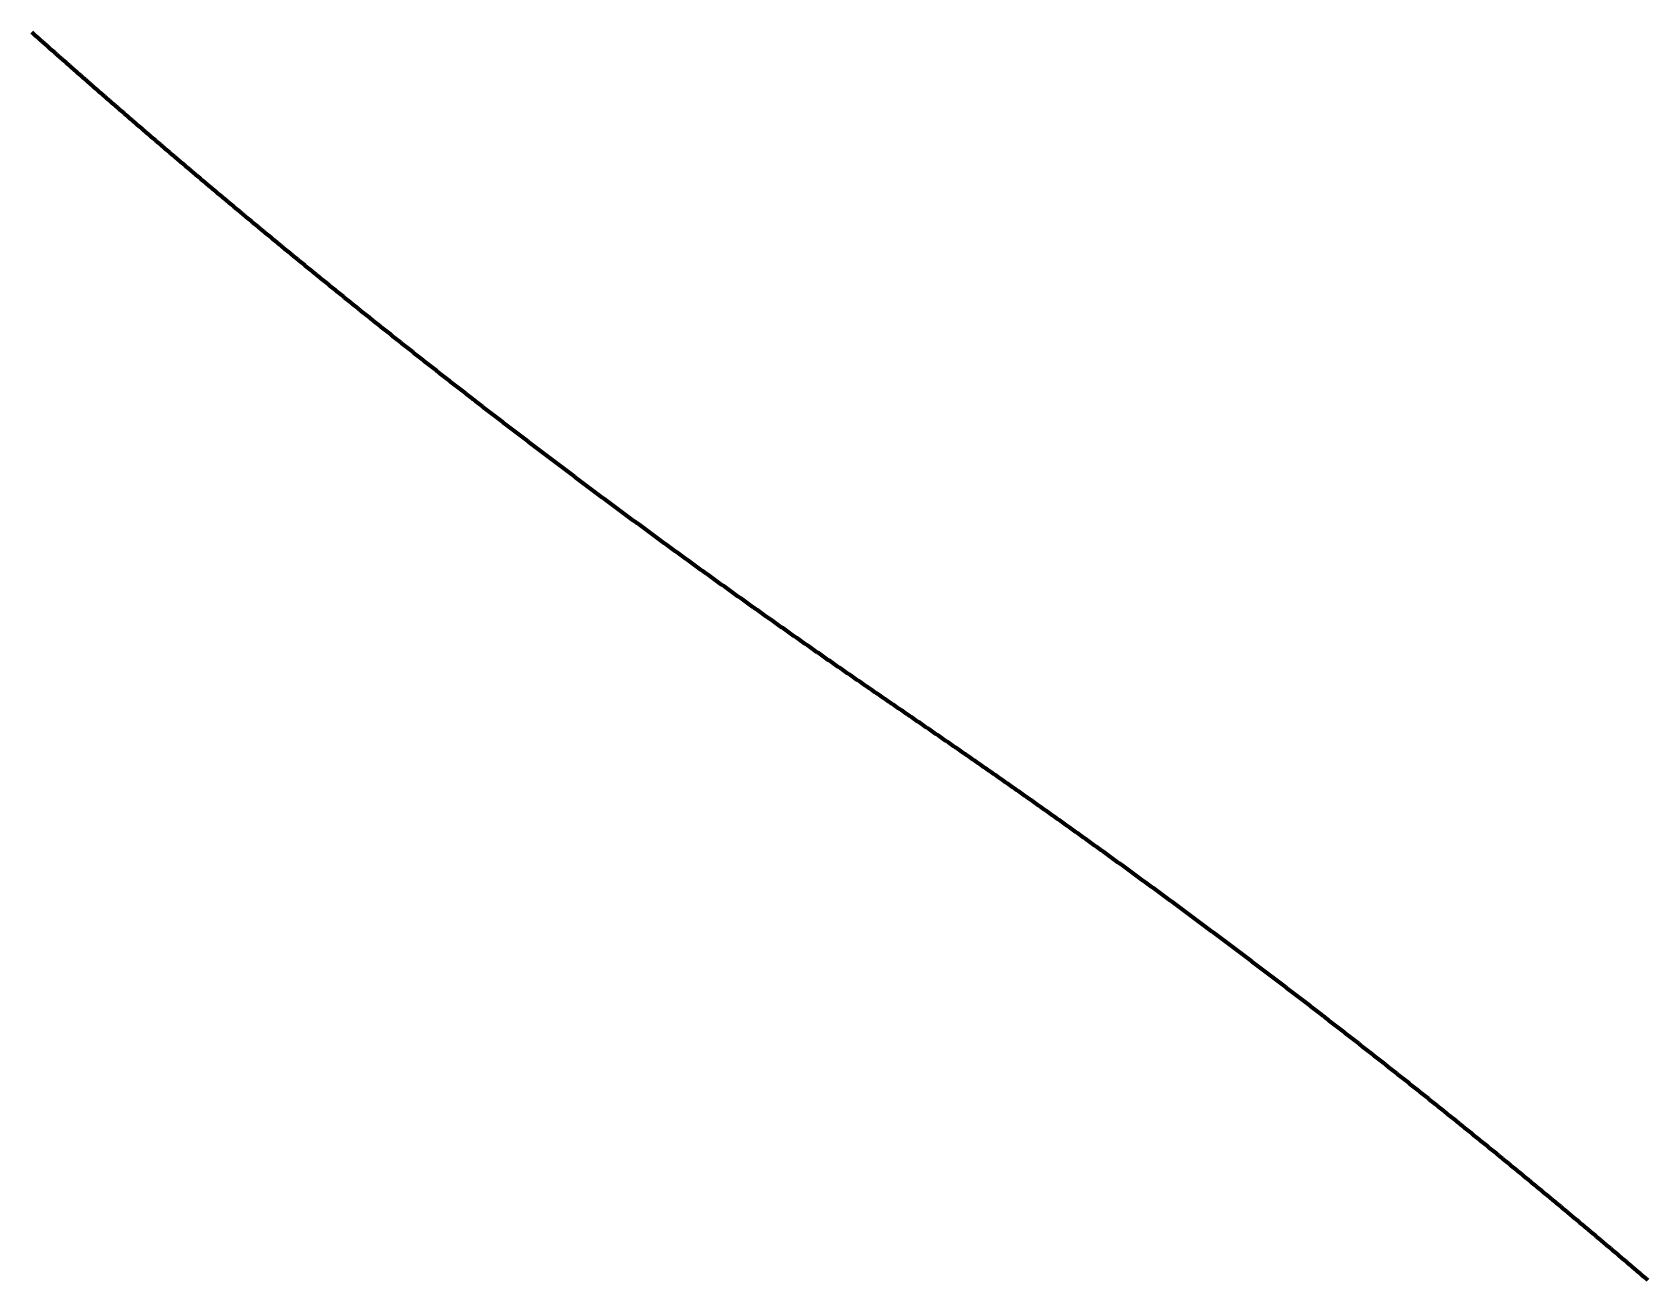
# Model space of a CAD drawing. Header units: metres. Extents: x 84843 to 90196, y 2281619 to 2289011.
# Drawn here: x 87980.2 to 88462.7, y 2285314.7 to 2285687.2 of the extents above; entities that cross this region are included whole.
import ezdxf

# ---------------------------------------------------------------- set-up
doc = ezdxf.new("R2010")
doc.units = ezdxf.units.M
doc.layers.add('Linje - 1', color=5, linetype='Continuous', lineweight=200)

msp = doc.modelspace()

# ---------------------------------------------------------------- linework, layer by layer
at = {"layer": 'Linje - 1'}
msp.add_polyline3d([(88462.65, 2285314.64, 36.75), (88462.28, 2285314.96, 36.77), (88461.9, 2285315.29, 36.78), (88461.52, 2285315.61, 36.8), (88461.13, 2285315.94, 36.81), (88460.75, 2285316.26, 36.83), (88460.37, 2285316.59, 36.84), (88459.99, 2285316.91, 36.86), (88459.61, 2285317.23, 36.87), (88459.23, 2285317.56, 36.89), (88458.85, 2285317.88, 36.91), (88458.47, 2285318.21, 36.92), (88458.09, 2285318.53, 36.94), (88457.71, 2285318.86, 36.95), (88457.33, 2285319.18, 36.97), (88456.95, 2285319.5, 36.98), (88456.57, 2285319.83, 37), (88456.19, 2285320.15, 37.01), (88455.81, 2285320.48, 37.03), (88455.43, 2285320.8, 37.04), (88455.04, 2285321.12, 37.06), (88454.66, 2285321.45, 37.07), (88454.28, 2285321.77, 37.09), (88453.9, 2285322.09, 37.1), (88453.52, 2285322.42, 37.12), (88453.14, 2285322.74, 37.13), (88452.76, 2285323.06, 37.15), (88452.37, 2285323.39, 37.17), (88451.99, 2285323.71, 37.18), (88451.61, 2285324.03, 37.2), (88451.23, 2285324.35, 37.21), (88450.85, 2285324.68, 37.23), (88450.47, 2285325, 37.24), (88450.08, 2285325.32, 37.26), (88449.7, 2285325.65, 37.27), (88449.32, 2285325.97, 37.29), (88448.94, 2285326.29, 37.3), (88448.56, 2285326.61, 37.32), (88448.17, 2285326.93, 37.33), (88447.79, 2285327.26, 37.35), (88447.41, 2285327.58, 37.36), (88447.03, 2285327.9, 37.38), (88446.64, 2285328.22, 37.39), (88446.26, 2285328.54, 37.41), (88445.88, 2285328.87, 37.42), (88445.49, 2285329.19, 37.43), (88445.11, 2285329.51, 37.45), (88444.73, 2285329.83, 37.46), (88444.35, 2285330.15, 37.48), (88443.96, 2285330.47, 37.49), (88443.58, 2285330.8, 37.51), (88443.2, 2285331.12, 37.52), (88442.81, 2285331.44, 37.54), (88442.43, 2285331.76, 37.55), (88442.05, 2285332.08, 37.57), (88441.66, 2285332.4, 37.58), (88441.28, 2285332.72, 37.6), (88440.9, 2285333.04, 37.61), (88440.51, 2285333.36, 37.63), (88440.13, 2285333.68, 37.64), (88439.75, 2285334, 37.66), (88439.36, 2285334.33, 37.67), (88438.98, 2285334.65, 37.68), (88438.59, 2285334.97, 37.7), (88438.21, 2285335.29, 37.71), (88437.83, 2285335.61, 37.73), (88437.44, 2285335.93, 37.74), (88437.06, 2285336.25, 37.76), (88436.67, 2285336.57, 37.77), (88436.29, 2285336.89, 37.79), (88435.9, 2285337.21, 37.8), (88435.52, 2285337.53, 37.82), (88435.14, 2285337.85, 37.83), (88434.75, 2285338.16, 37.84), (88434.37, 2285338.48, 37.86), (88433.98, 2285338.8, 37.87), (88433.6, 2285339.12, 37.89), (88433.21, 2285339.44, 37.9), (88432.83, 2285339.76, 37.92), (88432.44, 2285340.08, 37.93), (88432.06, 2285340.4, 37.94), (88431.67, 2285340.72, 37.96), (88431.29, 2285341.04, 37.97), (88430.9, 2285341.36, 37.99), (88430.52, 2285341.67, 38), (88430.13, 2285341.99, 38.02), (88429.75, 2285342.31, 38.03), (88429.36, 2285342.63, 38.04), (88428.98, 2285342.95, 38.06), (88428.59, 2285343.27, 38.07), (88428.2, 2285343.59, 38.09), (88427.82, 2285343.9, 38.1), (88427.43, 2285344.22, 38.12), (88427.05, 2285344.54, 38.13), (88426.66, 2285344.86, 38.14), (88426.28, 2285345.18, 38.16), (88425.89, 2285345.49, 38.17), (88425.5, 2285345.81, 38.19), (88425.12, 2285346.13, 38.2), (88424.73, 2285346.45, 38.21), (88424.34, 2285346.76, 38.23), (88423.96, 2285347.08, 38.24), (88423.57, 2285347.4, 38.26), (88423.19, 2285347.72, 38.27), (88422.8, 2285348.03, 38.28), (88422.41, 2285348.35, 38.3), (88422.03, 2285348.67, 38.31), (88421.64, 2285348.98, 38.33), (88421.25, 2285349.3, 38.34), (88420.87, 2285349.62, 38.35), (88420.48, 2285349.93, 38.37), (88420.09, 2285350.25, 38.38), (88419.7, 2285350.57, 38.39), (88419.32, 2285350.88, 38.41), (88418.93, 2285351.2, 38.42), (88418.54, 2285351.52, 38.44), (88418.16, 2285351.83, 38.45), (88417.77, 2285352.15, 38.46), (88417.38, 2285352.47, 38.48), (88416.99, 2285352.78, 38.49), (88416.61, 2285353.1, 38.5), (88416.22, 2285353.41, 38.52), (88415.83, 2285353.73, 38.53), (88415.44, 2285354.04, 38.55), (88415.05, 2285354.36, 38.56), (88414.67, 2285354.68, 38.57), (88414.28, 2285354.99, 38.59), (88413.89, 2285355.31, 38.6), (88413.5, 2285355.62, 38.61), (88413.11, 2285355.94, 38.63), (88412.73, 2285356.25, 38.64), (88412.34, 2285356.57, 38.65), (88411.95, 2285356.88, 38.67), (88411.56, 2285357.2, 38.68), (88411.17, 2285357.51, 38.69), (88410.78, 2285357.83, 38.71), (88410.4, 2285358.14, 38.72), (88410.01, 2285358.46, 38.73), (88409.62, 2285358.77, 38.75), (88409.23, 2285359.09, 38.76), (88408.84, 2285359.4, 38.77), (88408.45, 2285359.71, 38.79), (88408.06, 2285360.03, 38.8), (88407.67, 2285360.34, 38.81), (88407.29, 2285360.66, 38.83), (88406.9, 2285360.97, 38.84), (88406.51, 2285361.28, 38.85), (88406.12, 2285361.6, 38.87), (88405.73, 2285361.91, 38.88), (88405.34, 2285362.23, 38.89), (88404.95, 2285362.54, 38.91), (88404.56, 2285362.85, 38.92), (88404.17, 2285363.17, 38.93), (88403.78, 2285363.48, 38.95), (88403.39, 2285363.79, 38.96), (88403, 2285364.11, 38.97), (88402.61, 2285364.42, 38.99), (88402.22, 2285364.73, 39), (88401.83, 2285365.04, 39.01), (88401.44, 2285365.36, 39.03), (88401.05, 2285365.67, 39.04), (88400.66, 2285365.98, 39.05), (88400.27, 2285366.3, 39.06), (88399.88, 2285366.61, 39.08), (88399.49, 2285366.92, 39.09), (88399.1, 2285367.23, 39.1), (88398.71, 2285367.55, 39.12), (88398.32, 2285367.86, 39.13), (88397.93, 2285368.17, 39.14), (88397.54, 2285368.48, 39.16), (88397.15, 2285368.79, 39.17), (88396.76, 2285369.11, 39.18), (88396.37, 2285369.42, 39.19), (88395.98, 2285369.73, 39.21), (88395.58, 2285370.04, 39.22), (88395.19, 2285370.35, 39.23), (88394.8, 2285370.67, 39.25), (88394.41, 2285370.98, 39.26), (88394.02, 2285371.29, 39.27), (88393.63, 2285371.6, 39.28), (88393.24, 2285371.91, 39.3), (88392.85, 2285372.22, 39.31), (88392.46, 2285372.53, 39.32), (88392.06, 2285372.84, 39.33), (88391.67, 2285373.15, 39.35), (88391.28, 2285373.47, 39.36), (88390.89, 2285373.78, 39.37), (88390.5, 2285374.09, 39.38), (88390.11, 2285374.4, 39.4), (88389.71, 2285374.71, 39.41), (88389.32, 2285375.02, 39.42), (88388.93, 2285375.33, 39.44), (88388.54, 2285375.64, 39.45), (88388.15, 2285375.95, 39.46), (88387.75, 2285376.26, 39.47), (88387.36, 2285376.57, 39.49), (88386.97, 2285376.88, 39.5), (88386.58, 2285377.19, 39.51), (88386.18, 2285377.5, 39.52), (88385.79, 2285377.81, 39.54), (88385.4, 2285378.12, 39.55), (88385.01, 2285378.43, 39.56), (88384.61, 2285378.74, 39.57), (88384.22, 2285379.05, 39.58), (88383.83, 2285379.36, 39.6), (88383.44, 2285379.67, 39.61), (88383.04, 2285379.98, 39.62), (88382.65, 2285380.28, 39.63), (88382.26, 2285380.59, 39.65), (88381.86, 2285380.9, 39.66), (88381.47, 2285381.21, 39.67), (88381.08, 2285381.52, 39.68), (88380.68, 2285381.83, 39.7), (88380.29, 2285382.14, 39.71), (88379.9, 2285382.45, 39.72), (88379.5, 2285382.76, 39.73), (88379.11, 2285383.06, 39.74), (88378.72, 2285383.37, 39.76), (88378.32, 2285383.68, 39.77), (88377.93, 2285383.99, 39.78), (88377.53, 2285384.3, 39.79), (88377.14, 2285384.6, 39.8), (88376.75, 2285384.91, 39.82), (88376.35, 2285385.22, 39.83), (88375.96, 2285385.53, 39.84), (88375.57, 2285385.84, 39.85), (88375.17, 2285386.14, 39.87), (88374.78, 2285386.45, 39.88), (88374.38, 2285386.76, 39.89), (88373.99, 2285387.07, 39.9), (88373.59, 2285387.37, 39.91), (88373.2, 2285387.68, 39.93), (88372.8, 2285387.99, 39.94), (88372.41, 2285388.29, 39.95), (88372.02, 2285388.6, 39.96), (88371.62, 2285388.91, 39.97), (88371.23, 2285389.22, 39.98), (88370.83, 2285389.52, 40), (88370.44, 2285389.83, 40.01), (88370.04, 2285390.14, 40.02), (88369.65, 2285390.44, 40.03), (88369.25, 2285390.75, 40.04), (88368.86, 2285391.06, 40.06), (88368.46, 2285391.36, 40.07), (88368.07, 2285391.67, 40.08), (88367.67, 2285391.97, 40.09), (88367.28, 2285392.28, 40.1), (88366.88, 2285392.59, 40.11), (88366.48, 2285392.89, 40.13), (88366.09, 2285393.2, 40.14), (88365.69, 2285393.5, 40.15), (88365.3, 2285393.81, 40.16), (88364.9, 2285394.11, 40.17), (88364.51, 2285394.42, 40.18), (88364.11, 2285394.73, 40.2), (88363.71, 2285395.03, 40.21), (88363.32, 2285395.34, 40.22), (88362.92, 2285395.64, 40.23), (88362.53, 2285395.95, 40.24), (88362.13, 2285396.25, 40.25), (88361.73, 2285396.56, 40.26), (88361.34, 2285396.86, 40.28), (88360.94, 2285397.17, 40.29), (88360.54, 2285397.47, 40.3), (88360.15, 2285397.78, 40.31), (88359.75, 2285398.08, 40.32), (88359.35, 2285398.38, 40.33), (88358.96, 2285398.69, 40.34), (88358.56, 2285398.99, 40.36), (88358.16, 2285399.3, 40.37), (88357.77, 2285399.6, 40.38), (88357.37, 2285399.91, 40.39), (88356.97, 2285400.21, 40.4), (88356.58, 2285400.51, 40.41), (88356.18, 2285400.82, 40.42), (88355.78, 2285401.12, 40.43), (88355.39, 2285401.43, 40.45), (88354.99, 2285401.73, 40.46), (88354.59, 2285402.03, 40.47), (88354.19, 2285402.34, 40.48), (88353.8, 2285402.64, 40.49), (88353.4, 2285402.94, 40.5), (88353, 2285403.25, 40.51), (88352.6, 2285403.55, 40.52), (88352.21, 2285403.85, 40.54), (88351.81, 2285404.15, 40.55), (88351.41, 2285404.46, 40.56), (88351.01, 2285404.76, 40.57), (88350.61, 2285405.06, 40.58), (88350.22, 2285405.37, 40.59), (88349.82, 2285405.67, 40.6), (88349.42, 2285405.97, 40.61), (88349.02, 2285406.27, 40.62), (88348.62, 2285406.58, 40.63), (88348.23, 2285406.88, 40.65), (88347.83, 2285407.18, 40.66), (88347.43, 2285407.48, 40.67), (88347.03, 2285407.78, 40.68), (88346.63, 2285408.09, 40.69), (88346.23, 2285408.39, 40.7), (88345.83, 2285408.69, 40.71), (88345.44, 2285408.99, 40.72), (88345.04, 2285409.29, 40.73), (88344.64, 2285409.59, 40.74), (88344.24, 2285409.9, 40.75), (88343.84, 2285410.2, 40.77), (88343.44, 2285410.5, 40.78), (88343.04, 2285410.8, 40.79), (88342.64, 2285411.1, 40.8), (88342.24, 2285411.4, 40.81), (88341.84, 2285411.7, 40.82), (88341.44, 2285412, 40.83), (88341.05, 2285412.3, 40.84), (88340.65, 2285412.61, 40.85), (88340.25, 2285412.91, 40.86), (88339.85, 2285413.21, 40.87), (88339.45, 2285413.51, 40.88), (88339.05, 2285413.81, 40.89), (88338.65, 2285414.11, 40.9), (88338.25, 2285414.41, 40.91), (88337.85, 2285414.71, 40.93), (88337.45, 2285415.01, 40.94), (88337.05, 2285415.31, 40.95), (88336.65, 2285415.61, 40.96), (88336.25, 2285415.91, 40.97), (88335.85, 2285416.21, 40.98), (88335.45, 2285416.51, 40.99), (88335.05, 2285416.81, 41), (88334.65, 2285417.11, 41.01), (88334.25, 2285417.41, 41.02), (88333.85, 2285417.71, 41.03), (88333.45, 2285418.01, 41.04), (88333.05, 2285418.3, 41.05), (88332.64, 2285418.6, 41.06), (88332.24, 2285418.9, 41.07), (88331.84, 2285419.2, 41.08), (88331.44, 2285419.5, 41.09), (88331.04, 2285419.8, 41.1), (88330.64, 2285420.1, 41.11), (88330.24, 2285420.4, 41.12), (88329.84, 2285420.7, 41.13), (88329.44, 2285420.99, 41.14), (88329.04, 2285421.29, 41.15), (88328.63, 2285421.59, 41.16), (88328.23, 2285421.89, 41.17), (88327.83, 2285422.19, 41.18), (88327.43, 2285422.49, 41.19), (88327.03, 2285422.78, 41.2), (88326.63, 2285423.08, 41.21), (88326.23, 2285423.38, 41.22), (88325.82, 2285423.68, 41.23), (88325.42, 2285423.97, 41.24), (88325.02, 2285424.27, 41.25), (88324.62, 2285424.57, 41.26), (88324.22, 2285424.87, 41.27), (88323.82, 2285425.16, 41.28), (88323.41, 2285425.46, 41.29), (88323.01, 2285425.76, 41.3), (88322.61, 2285426.06, 41.31), (88322.21, 2285426.35, 41.32), (88321.8, 2285426.65, 41.33), (88321.4, 2285426.95, 41.34), (88321, 2285427.24, 41.35), (88320.6, 2285427.54, 41.36), (88320.19, 2285427.84, 41.37), (88319.79, 2285428.13, 41.38), (88319.39, 2285428.43, 41.39), (88318.99, 2285428.73, 41.4), (88318.58, 2285429.02, 41.41), (88318.18, 2285429.32, 41.42), (88317.78, 2285429.62, 41.43), (88317.38, 2285429.91, 41.44), (88316.97, 2285430.21, 41.45), (88316.57, 2285430.5, 41.46), (88316.17, 2285430.8, 41.47), (88315.76, 2285431.09, 41.48), (88315.36, 2285431.39, 41.49), (88314.96, 2285431.69, 41.5), (88314.55, 2285431.98, 41.51), (88314.15, 2285432.28, 41.52), (88313.75, 2285432.57, 41.53), (88313.34, 2285432.87, 41.54), (88312.94, 2285433.16, 41.55), (88312.54, 2285433.46, 41.56), (88312.13, 2285433.75, 41.57), (88311.73, 2285434.05, 41.58), (88311.33, 2285434.34, 41.59), (88310.92, 2285434.64, 41.6), (88310.52, 2285434.93, 41.61), (88310.11, 2285435.23, 41.62), (88309.71, 2285435.52, 41.62), (88309.31, 2285435.82, 41.63), (88308.9, 2285436.11, 41.64), (88308.5, 2285436.4, 41.65), (88308.09, 2285436.7, 41.66), (88307.69, 2285436.99, 41.67), (88307.28, 2285437.29, 41.68), (88306.88, 2285437.58, 41.69), (88306.48, 2285437.88, 41.7), (88306.07, 2285438.17, 41.71), (88305.67, 2285438.46, 41.72), (88305.26, 2285438.76, 41.73), (88304.86, 2285439.05, 41.74), (88304.45, 2285439.34, 41.75), (88304.05, 2285439.64, 41.76), (88303.64, 2285439.93, 41.76), (88303.24, 2285440.22, 41.77), (88302.83, 2285440.52, 41.78), (88302.43, 2285440.81, 41.79), (88302.02, 2285441.1, 41.8), (88301.62, 2285441.4, 41.81), (88301.21, 2285441.69, 41.82), (88300.81, 2285441.98, 41.83), (88300.4, 2285442.27, 41.84), (88300, 2285442.57, 41.85), (88299.59, 2285442.86, 41.86), (88299.18, 2285443.15, 41.87), (88298.78, 2285443.44, 41.87), (88298.37, 2285443.74, 41.88), (88297.97, 2285444.03, 41.89), (88297.56, 2285444.32, 41.9), (88297.16, 2285444.61, 41.91), (88296.75, 2285444.9, 41.92), (88296.34, 2285445.2, 41.93), (88295.94, 2285445.49, 41.94), (88295.53, 2285445.78, 41.95), (88295.13, 2285446.07, 41.95), (88294.72, 2285446.36, 41.96), (88294.31, 2285446.65, 41.97), (88293.91, 2285446.95, 41.98), (88293.5, 2285447.24, 41.99), (88293.09, 2285447.53, 42), (88292.69, 2285447.82, 42.01), (88292.28, 2285448.11, 42.02), (88291.87, 2285448.4, 42.03), (88291.47, 2285448.69, 42.03), (88291.06, 2285448.98, 42.04), (88290.65, 2285449.27, 42.05), (88290.25, 2285449.56, 42.06), (88289.84, 2285449.86, 42.07), (88289.43, 2285450.15, 42.08), (88289.03, 2285450.44, 42.09), (88288.62, 2285450.73, 42.09), (88288.21, 2285451.02, 42.1), (88287.8, 2285451.31, 42.11), (88287.4, 2285451.6, 42.12), (88286.99, 2285451.89, 42.13), (88286.58, 2285452.18, 42.14), (88286.18, 2285452.47, 42.15), (88285.77, 2285452.76, 42.15), (88285.36, 2285453.05, 42.16), (88284.95, 2285453.34, 42.17), (88284.55, 2285453.63, 42.18), (88284.14, 2285453.91, 42.19), (88283.73, 2285454.2, 42.2), (88283.32, 2285454.49, 42.21), (88282.91, 2285454.78, 42.21), (88282.51, 2285455.07, 42.22), (88282.1, 2285455.36, 42.23), (88281.69, 2285455.65, 42.24), (88281.28, 2285455.94, 42.25), (88280.87, 2285456.23, 42.26), (88280.47, 2285456.52, 42.26), (88280.06, 2285456.8, 42.27), (88279.65, 2285457.09, 42.28), (88279.24, 2285457.38, 42.29), (88278.83, 2285457.67, 42.3), (88278.42, 2285457.96, 42.31), (88278.02, 2285458.25, 42.31), (88277.61, 2285458.53, 42.32), (88277.2, 2285458.82, 42.33), (88276.79, 2285459.11, 42.34), (88276.38, 2285459.4, 42.35), (88275.97, 2285459.69, 42.36), (88275.56, 2285459.97, 42.36), (88275.15, 2285460.26, 42.37), (88274.74, 2285460.55, 42.38), (88274.34, 2285460.84, 42.39), (88273.93, 2285461.12, 42.4), (88273.52, 2285461.41, 42.4), (88273.11, 2285461.7, 42.41), (88272.7, 2285461.99, 42.42), (88272.29, 2285462.27, 42.43), (88271.88, 2285462.56, 42.44), (88271.47, 2285462.85, 42.44), (88271.06, 2285463.13, 42.45), (88270.65, 2285463.42, 42.46), (88270.24, 2285463.71, 42.47), (88269.83, 2285463.99, 42.48), (88269.42, 2285464.28, 42.48), (88269.01, 2285464.57, 42.49), (88268.6, 2285464.85, 42.5), (88268.19, 2285465.14, 42.51), (88267.78, 2285465.43, 42.51), (88267.37, 2285465.71, 42.52), (88266.96, 2285466, 42.53), (88266.55, 2285466.28, 42.54), (88266.14, 2285466.57, 42.55), (88265.73, 2285466.86, 42.55), (88265.32, 2285467.14, 42.56), (88264.91, 2285467.43, 42.57), (88264.5, 2285467.71, 42.58), (88264.09, 2285468, 42.58), (88263.68, 2285468.28, 42.59), (88263.27, 2285468.57, 42.6), (88262.86, 2285468.85, 42.61), (88262.45, 2285469.14, 42.62), (88262.04, 2285469.42, 42.62), (88261.62, 2285469.71, 42.63), (88261.21, 2285469.99, 42.64), (88260.8, 2285470.28, 42.65), (88260.39, 2285470.56, 42.65), (88259.98, 2285470.85, 42.66), (88259.57, 2285471.13, 42.67), (88259.16, 2285471.42, 42.68), (88258.75, 2285471.7, 42.68), (88258.34, 2285471.98, 42.69), (88257.92, 2285472.27, 42.7), (88257.51, 2285472.55, 42.71), (88257.1, 2285472.84, 42.71), (88256.69, 2285473.12, 42.72), (88256.28, 2285473.41, 42.73), (88255.87, 2285473.69, 42.74), (88255.46, 2285473.97, 42.74), (88255.04, 2285474.26, 42.75), (88254.63, 2285474.54, 42.76), (88254.22, 2285474.82, 42.77), (88253.81, 2285475.11, 42.77), (88253.4, 2285475.39, 42.78), (88252.98, 2285475.67, 42.79), (88252.57, 2285475.96, 42.79), (88252.16, 2285476.24, 42.8), (88251.75, 2285476.52, 42.81), (88251.34, 2285476.81, 42.82), (88250.93, 2285477.09, 42.82), (88250.51, 2285477.37, 42.83), (88250.1, 2285477.66, 42.84), (88249.69, 2285477.94, 42.84), (88249.28, 2285478.22, 42.85), (88248.86, 2285478.51, 42.86), (88248.45, 2285478.79, 42.87), (88248.04, 2285479.07, 42.87), (88247.63, 2285479.36, 42.88), (88247.22, 2285479.64, 42.89), (88246.8, 2285479.92, 42.89), (88246.39, 2285480.2, 42.9), (88245.98, 2285480.49, 42.91), (88245.57, 2285480.77, 42.92), (88245.15, 2285481.05, 42.92), (88244.74, 2285481.34, 42.93), (88244.33, 2285481.62, 42.94), (88243.92, 2285481.9, 42.94), (88243.5, 2285482.18, 42.95), (88243.09, 2285482.47, 42.96), (88242.68, 2285482.75, 42.96), (88242.27, 2285483.03, 42.97), (88241.86, 2285483.32, 42.98), (88241.44, 2285483.6, 42.98), (88241.03, 2285483.88, 42.99), (88240.62, 2285484.16, 43), (88240.21, 2285484.45, 43), (88239.79, 2285484.73, 43.01), (88239.38, 2285485.01, 43.02), (88238.97, 2285485.29, 43.03), (88238.56, 2285485.58, 43.03), (88238.14, 2285485.86, 43.04), (88237.73, 2285486.14, 43.05), (88237.32, 2285486.42, 43.05), (88236.91, 2285486.71, 43.06), (88236.49, 2285486.99, 43.07), (88236.08, 2285487.27, 43.07), (88235.67, 2285487.56, 43.08), (88235.26, 2285487.84, 43.09), (88234.84, 2285488.12, 43.09), (88234.43, 2285488.4, 43.1), (88234.02, 2285488.69, 43.11), (88233.61, 2285488.97, 43.11), (88233.2, 2285489.25, 43.12), (88232.78, 2285489.54, 43.12), (88232.37, 2285489.82, 43.13), (88231.96, 2285490.1, 43.14), (88231.55, 2285490.38, 43.14), (88231.13, 2285490.67, 43.15), (88230.72, 2285490.95, 43.16), (88230.31, 2285491.23, 43.16), (88229.9, 2285491.52, 43.17), (88229.49, 2285491.8, 43.18), (88229.07, 2285492.08, 43.18), (88228.66, 2285492.37, 43.19), (88228.25, 2285492.65, 43.2), (88227.84, 2285492.93, 43.2), (88227.43, 2285493.22, 43.21), (88227.01, 2285493.5, 43.21), (88226.6, 2285493.78, 43.22), (88226.19, 2285494.07, 43.23), (88225.78, 2285494.35, 43.23), (88225.37, 2285494.64, 43.24), (88224.96, 2285494.92, 43.25), (88224.54, 2285495.2, 43.25), (88224.13, 2285495.49, 43.26), (88223.72, 2285495.77, 43.26), (88223.31, 2285496.05, 43.27), (88222.9, 2285496.34, 43.28), (88222.49, 2285496.62, 43.28), (88222.07, 2285496.91, 43.29), (88221.66, 2285497.19, 43.29), (88221.25, 2285497.48, 43.3), (88220.84, 2285497.76, 43.31), (88220.43, 2285498.05, 43.31), (88220.02, 2285498.33, 43.32), (88219.61, 2285498.61, 43.32), (88219.2, 2285498.9, 43.33), (88218.79, 2285499.18, 43.34), (88218.38, 2285499.47, 43.34), (88217.96, 2285499.75, 43.35), (88217.55, 2285500.04, 43.35), (88217.14, 2285500.32, 43.36), (88216.73, 2285500.61, 43.37), (88216.32, 2285500.89, 43.37), (88215.91, 2285501.18, 43.38), (88215.5, 2285501.47, 43.38), (88215.09, 2285501.75, 43.39), (88214.68, 2285502.04, 43.4), (88214.27, 2285502.32, 43.4), (88213.86, 2285502.61, 43.41), (88213.45, 2285502.89, 43.41), (88213.04, 2285503.18, 43.42), (88212.63, 2285503.47, 43.42), (88212.22, 2285503.75, 43.43), (88211.81, 2285504.04, 43.44), (88211.4, 2285504.33, 43.44), (88210.99, 2285504.61, 43.45), (88210.58, 2285504.9, 43.45), (88210.17, 2285505.19, 43.46), (88209.76, 2285505.47, 43.46), (88209.35, 2285505.76, 43.47), (88208.94, 2285506.05, 43.48), (88208.53, 2285506.33, 43.48), (88208.12, 2285506.62, 43.49), (88207.71, 2285506.91, 43.49), (88207.3, 2285507.19, 43.5), (88206.89, 2285507.48, 43.5), (88206.49, 2285507.77, 43.51), (88206.08, 2285508.06, 43.51), (88205.67, 2285508.34, 43.52), (88205.26, 2285508.63, 43.53), (88204.85, 2285508.92, 43.53), (88204.44, 2285509.21, 43.54), (88204.03, 2285509.49, 43.54), (88203.62, 2285509.78, 43.55), (88203.21, 2285510.07, 43.55), (88202.81, 2285510.36, 43.56), (88202.4, 2285510.65, 43.56), (88201.99, 2285510.93, 43.57), (88201.58, 2285511.22, 43.57), (88201.17, 2285511.51, 43.58), (88200.76, 2285511.8, 43.58), (88200.35, 2285512.09, 43.59), (88199.95, 2285512.38, 43.6), (88199.54, 2285512.67, 43.6), (88199.13, 2285512.95, 43.61), (88198.72, 2285513.24, 43.61), (88198.31, 2285513.53, 43.62), (88197.91, 2285513.82, 43.62), (88197.5, 2285514.11, 43.63), (88197.09, 2285514.4, 43.63), (88196.68, 2285514.69, 43.64), (88196.27, 2285514.98, 43.64), (88195.87, 2285515.27, 43.65), (88195.46, 2285515.56, 43.65), (88195.05, 2285515.85, 43.66), (88194.64, 2285516.14, 43.66), (88194.24, 2285516.43, 43.67), (88193.83, 2285516.72, 43.67), (88193.42, 2285517.01, 43.68), (88193.01, 2285517.3, 43.68), (88192.61, 2285517.59, 43.69), (88192.2, 2285517.88, 43.69), (88191.79, 2285518.17, 43.7), (88191.39, 2285518.46, 43.7), (88190.98, 2285518.75, 43.71), (88190.57, 2285519.04, 43.71), (88190.16, 2285519.33, 43.72), (88189.76, 2285519.62, 43.72), (88189.35, 2285519.91, 43.73), (88188.94, 2285520.2, 43.73), (88188.54, 2285520.49, 43.74), (88188.13, 2285520.78, 43.74), (88187.72, 2285521.07, 43.75), (88187.32, 2285521.36, 43.75), (88186.91, 2285521.66, 43.76), (88186.51, 2285521.95, 43.76), (88186.1, 2285522.24, 43.77), (88185.69, 2285522.53, 43.77), (88185.29, 2285522.82, 43.77), (88184.88, 2285523.11, 43.78), (88184.47, 2285523.41, 43.78), (88184.07, 2285523.7, 43.79), (88183.66, 2285523.99, 43.79), (88183.26, 2285524.28, 43.8), (88182.85, 2285524.57, 43.8), (88182.44, 2285524.87, 43.81), (88182.04, 2285525.16, 43.81), (88181.63, 2285525.45, 43.82), (88181.23, 2285525.74, 43.82), (88180.82, 2285526.03, 43.83), (88180.42, 2285526.33, 43.83), (88180.01, 2285526.62, 43.83), (88179.61, 2285526.91, 43.84), (88179.2, 2285527.21, 43.84), (88178.8, 2285527.5, 43.85), (88178.39, 2285527.79, 43.85), (88177.99, 2285528.08, 43.86), (88177.58, 2285528.38, 43.86), (88177.18, 2285528.67, 43.87), (88176.77, 2285528.96, 43.87), (88176.37, 2285529.26, 43.87), (88175.96, 2285529.55, 43.88), (88175.56, 2285529.84, 43.88), (88175.15, 2285530.14, 43.89), (88174.75, 2285530.43, 43.89), (88174.34, 2285530.72, 43.9), (88173.94, 2285531.02, 43.9), (88173.53, 2285531.31, 43.9), (88173.13, 2285531.61, 43.91), (88172.72, 2285531.9, 43.91), (88172.32, 2285532.19, 43.92), (88171.92, 2285532.49, 43.92), (88171.51, 2285532.78, 43.93), (88171.11, 2285533.08, 43.93), (88170.7, 2285533.37, 43.93), (88170.3, 2285533.67, 43.94), (88169.89, 2285533.96, 43.94), (88169.49, 2285534.26, 43.95), (88169.09, 2285534.55, 43.95), (88168.68, 2285534.85, 43.95), (88168.28, 2285535.14, 43.96), (88167.88, 2285535.44, 43.96), (88167.47, 2285535.73, 43.97), (88167.07, 2285536.03, 43.97), (88166.67, 2285536.32, 43.97), (88166.26, 2285536.62, 43.98), (88165.86, 2285536.91, 43.98), (88165.46, 2285537.21, 43.99), (88165.05, 2285537.5, 43.99), (88164.65, 2285537.8, 43.99), (88164.25, 2285538.09, 44), (88163.84, 2285538.39, 44), (88163.44, 2285538.69, 44.01), (88163.04, 2285538.98, 44.01), (88162.63, 2285539.28, 44.01), (88162.23, 2285539.58, 44.02), (88161.83, 2285539.87, 44.02), (88161.43, 2285540.17, 44.02), (88161.02, 2285540.46, 44.03), (88160.62, 2285540.76, 44.03), (88160.22, 2285541.06, 44.04), (88159.82, 2285541.35, 44.04), (88159.41, 2285541.65, 44.04), (88159.01, 2285541.95, 44.05), (88158.61, 2285542.24, 44.05), (88158.21, 2285542.54, 44.05), (88157.8, 2285542.84, 44.06), (88157.4, 2285543.14, 44.06), (88157, 2285543.43, 44.06), (88156.6, 2285543.73, 44.07), (88156.2, 2285544.03, 44.07), (88155.79, 2285544.32, 44.08), (88155.39, 2285544.62, 44.08), (88154.99, 2285544.92, 44.08), (88154.59, 2285545.22, 44.09), (88154.19, 2285545.52, 44.09), (88153.78, 2285545.81, 44.09), (88153.38, 2285546.11, 44.1), (88152.98, 2285546.41, 44.1), (88152.58, 2285546.71, 44.1), (88152.18, 2285547.01, 44.11), (88151.78, 2285547.3, 44.11), (88151.38, 2285547.6, 44.11), (88150.98, 2285547.9, 44.12), (88150.57, 2285548.2, 44.12), (88150.17, 2285548.5, 44.12), (88149.77, 2285548.8, 44.13), (88149.37, 2285549.1, 44.13), (88148.97, 2285549.39, 44.13), (88148.57, 2285549.69, 44.14), (88148.17, 2285549.99, 44.14), (88147.77, 2285550.29, 44.14), (88147.37, 2285550.59, 44.15), (88146.97, 2285550.89, 44.15), (88146.57, 2285551.19, 44.15), (88146.17, 2285551.49, 44.16), (88145.77, 2285551.79, 44.16), (88145.37, 2285552.09, 44.16), (88144.97, 2285552.39, 44.17), (88144.56, 2285552.69, 44.17), (88144.16, 2285552.99, 44.17), (88143.76, 2285553.29, 44.18), (88143.36, 2285553.59, 44.18), (88142.96, 2285553.89, 44.18), (88142.56, 2285554.19, 44.18), (88142.16, 2285554.49, 44.19), (88141.77, 2285554.79, 44.19), (88141.37, 2285555.09, 44.19), (88140.97, 2285555.39, 44.2), (88140.57, 2285555.69, 44.2), (88140.17, 2285555.99, 44.2), (88139.77, 2285556.29, 44.21), (88139.37, 2285556.59, 44.21), (88138.97, 2285556.89, 44.21), (88138.57, 2285557.19, 44.21), (88138.17, 2285557.49, 44.22), (88137.77, 2285557.79, 44.22), (88137.37, 2285558.1, 44.22), (88136.97, 2285558.4, 44.23), (88136.57, 2285558.7, 44.23), (88136.17, 2285559, 44.23), (88135.78, 2285559.3, 44.23), (88135.38, 2285559.6, 44.24), (88134.98, 2285559.9, 44.24), (88134.58, 2285560.21, 44.24), (88134.18, 2285560.51, 44.24), (88133.78, 2285560.81, 44.25), (88133.38, 2285561.11, 44.25), (88132.98, 2285561.41, 44.25), (88132.59, 2285561.72, 44.26), (88132.19, 2285562.02, 44.26), (88131.79, 2285562.32, 44.26), (88131.39, 2285562.62, 44.26), (88130.99, 2285562.92, 44.27), (88130.6, 2285563.23, 44.27), (88130.2, 2285563.53, 44.27), (88129.8, 2285563.83, 44.27), (88129.4, 2285564.13, 44.28), (88129, 2285564.44, 44.28), (88128.61, 2285564.74, 44.28), (88128.21, 2285565.04, 44.28), (88127.81, 2285565.35, 44.29), (88127.41, 2285565.65, 44.29), (88127.01, 2285565.95, 44.29), (88126.62, 2285566.26, 44.29), (88126.22, 2285566.56, 44.3), (88125.82, 2285566.86, 44.3), (88125.43, 2285567.17, 44.3), (88125.03, 2285567.47, 44.3), (88124.63, 2285567.77, 44.31), (88124.23, 2285568.08, 44.31), (88123.84, 2285568.38, 44.31), (88123.44, 2285568.69, 44.31), (88123.04, 2285568.99, 44.32), (88122.65, 2285569.29, 44.32), (88122.25, 2285569.6, 44.32), (88121.85, 2285569.9, 44.32), (88121.46, 2285570.21, 44.33), (88121.06, 2285570.51, 44.33), (88120.66, 2285570.82, 44.33), (88120.27, 2285571.12, 44.33), (88119.87, 2285571.42, 44.34), (88119.47, 2285571.73, 44.34), (88119.08, 2285572.03, 44.34), (88118.68, 2285572.34, 44.34), (88118.28, 2285572.64, 44.35), (88117.89, 2285572.95, 44.35), (88117.49, 2285573.25, 44.35), (88117.1, 2285573.56, 44.35), (88116.7, 2285573.86, 44.36), (88116.3, 2285574.17, 44.36), (88115.91, 2285574.48, 44.36), (88115.51, 2285574.78, 44.36), (88115.12, 2285575.09, 44.37), (88114.72, 2285575.39, 44.37), (88114.33, 2285575.7, 44.37), (88113.93, 2285576, 44.37), (88113.53, 2285576.31, 44.38), (88113.14, 2285576.62, 44.38), (88112.74, 2285576.92, 44.38), (88112.35, 2285577.23, 44.38), (88111.95, 2285577.53, 44.39), (88111.56, 2285577.84, 44.39), (88111.16, 2285578.15, 44.39), (88110.77, 2285578.45, 44.39), (88110.37, 2285578.76, 44.4), (88109.98, 2285579.07, 44.4), (88109.58, 2285579.37, 44.4), (88109.19, 2285579.68, 44.4), (88108.79, 2285579.99, 44.41), (88108.4, 2285580.29, 44.41), (88108, 2285580.6, 44.41), (88107.61, 2285580.91, 44.41), (88107.21, 2285581.22, 44.42), (88106.82, 2285581.52, 44.42), (88106.43, 2285581.83, 44.42), (88106.03, 2285582.14, 44.42), (88105.64, 2285582.44, 44.43), (88105.24, 2285582.75, 44.43), (88104.85, 2285583.06, 44.43), (88104.45, 2285583.37, 44.43), (88104.06, 2285583.68, 44.44), (88103.67, 2285583.98, 44.44), (88103.27, 2285584.29, 44.44), (88102.88, 2285584.6, 44.44), (88102.49, 2285584.91, 44.45), (88102.09, 2285585.22, 44.45), (88101.7, 2285585.52, 44.45), (88101.3, 2285585.83, 44.45), (88100.91, 2285586.14, 44.46), (88100.52, 2285586.45, 44.46), (88100.12, 2285586.76, 44.46), (88099.73, 2285587.07, 44.46), (88099.34, 2285587.38, 44.47), (88098.94, 2285587.68, 44.47), (88098.55, 2285587.99, 44.47), (88098.16, 2285588.3, 44.47), (88097.76, 2285588.61, 44.48), (88097.37, 2285588.92, 44.48), (88096.98, 2285589.23, 44.48), (88096.59, 2285589.54, 44.48), (88096.19, 2285589.85, 44.49), (88095.8, 2285590.16, 44.49), (88095.41, 2285590.47, 44.49), (88095.02, 2285590.78, 44.49), (88094.62, 2285591.09, 44.5), (88094.23, 2285591.4, 44.5), (88093.84, 2285591.71, 44.5), (88093.45, 2285592.02, 44.5), (88093.05, 2285592.33, 44.51), (88092.66, 2285592.64, 44.51), (88092.27, 2285592.95, 44.51), (88091.88, 2285593.26, 44.51), (88091.48, 2285593.57, 44.52), (88091.09, 2285593.88, 44.52), (88090.7, 2285594.19, 44.52), (88090.31, 2285594.5, 44.52), (88089.92, 2285594.81, 44.53), (88089.53, 2285595.12, 44.53), (88089.13, 2285595.43, 44.53), (88088.74, 2285595.74, 44.53), (88088.35, 2285596.05, 44.54), (88087.96, 2285596.36, 44.54), (88087.57, 2285596.67, 44.54), (88087.18, 2285596.99, 44.54), (88086.79, 2285597.3, 44.55), (88086.39, 2285597.61, 44.55), (88086, 2285597.92, 44.55), (88085.61, 2285598.23, 44.55), (88085.22, 2285598.54, 44.56), (88084.83, 2285598.85, 44.56), (88084.44, 2285599.17, 44.56), (88084.05, 2285599.48, 44.56), (88083.66, 2285599.79, 44.57), (88083.27, 2285600.1, 44.57), (88082.88, 2285600.41, 44.57), (88082.48, 2285600.73, 44.57), (88082.09, 2285601.04, 44.58), (88081.7, 2285601.35, 44.58), (88081.31, 2285601.66, 44.58), (88080.92, 2285601.98, 44.58), (88080.53, 2285602.29, 44.59), (88080.14, 2285602.6, 44.59), (88079.75, 2285602.91, 44.59), (88079.36, 2285603.23, 44.59), (88078.97, 2285603.54, 44.6), (88078.58, 2285603.85, 44.6), (88078.19, 2285604.16, 44.6), (88077.8, 2285604.48, 44.6), (88077.41, 2285604.79, 44.61), (88077.02, 2285605.1, 44.61), (88076.63, 2285605.42, 44.61), (88076.24, 2285605.73, 44.61), (88075.85, 2285606.04, 44.62), (88075.46, 2285606.36, 44.62), (88075.08, 2285606.67, 44.62), (88074.69, 2285606.99, 44.62), (88074.3, 2285607.3, 44.63), (88073.91, 2285607.61, 44.63), (88073.52, 2285607.93, 44.63), (88073.13, 2285608.24, 44.63), (88072.74, 2285608.56, 44.64), (88072.35, 2285608.87, 44.64), (88071.96, 2285609.18, 44.64), (88071.57, 2285609.5, 44.64), (88071.18, 2285609.81, 44.65), (88070.8, 2285610.13, 44.65), (88070.41, 2285610.44, 44.65), (88070.02, 2285610.76, 44.65), (88069.63, 2285611.07, 44.66), (88069.24, 2285611.39, 44.66), (88068.85, 2285611.7, 44.66), (88068.46, 2285612.02, 44.66), (88068.08, 2285612.33, 44.67), (88067.69, 2285612.65, 44.67), (88067.3, 2285612.96, 44.67), (88066.91, 2285613.28, 44.67), (88066.52, 2285613.59, 44.68), (88066.14, 2285613.91, 44.68), (88065.75, 2285614.22, 44.68), (88065.36, 2285614.54, 44.68), (88064.97, 2285614.85, 44.69), (88064.58, 2285615.17, 44.69), (88064.2, 2285615.48, 44.69), (88063.81, 2285615.8, 44.69), (88063.42, 2285616.12, 44.7), (88063.03, 2285616.43, 44.7), (88062.65, 2285616.75, 44.7), (88062.26, 2285617.06, 44.7), (88061.87, 2285617.38, 44.71), (88061.49, 2285617.7, 44.71), (88061.1, 2285618.01, 44.71), (88060.71, 2285618.33, 44.71), (88060.32, 2285618.65, 44.72), (88059.94, 2285618.96, 44.72), (88059.55, 2285619.28, 44.72), (88059.16, 2285619.6, 44.72), (88058.78, 2285619.91, 44.73), (88058.39, 2285620.23, 44.73), (88058, 2285620.55, 44.73), (88057.62, 2285620.86, 44.73), (88057.23, 2285621.18, 44.74), (88056.84, 2285621.5, 44.74), (88056.46, 2285621.82, 44.74), (88056.07, 2285622.13, 44.74), (88055.68, 2285622.45, 44.75), (88055.3, 2285622.77, 44.75), (88054.91, 2285623.09, 44.75), (88054.53, 2285623.4, 44.75), (88054.14, 2285623.72, 44.76), (88053.75, 2285624.04, 44.76), (88053.37, 2285624.36, 44.76), (88052.98, 2285624.68, 44.76), (88052.6, 2285624.99, 44.77), (88052.21, 2285625.31, 44.77), (88051.83, 2285625.63, 44.77), (88051.44, 2285625.95, 44.77), (88051.05, 2285626.27, 44.78), (88050.67, 2285626.59, 44.78), (88050.28, 2285626.9, 44.78), (88049.9, 2285627.22, 44.78), (88049.51, 2285627.54, 44.79), (88049.13, 2285627.86, 44.79), (88048.74, 2285628.18, 44.79), (88048.36, 2285628.5, 44.79), (88047.97, 2285628.82, 44.8), (88047.59, 2285629.14, 44.8), (88047.2, 2285629.46, 44.8), (88046.82, 2285629.77, 44.8), (88046.43, 2285630.09, 44.81), (88046.05, 2285630.41, 44.81), (88045.66, 2285630.73, 44.81), (88045.28, 2285631.05, 44.81), (88044.9, 2285631.37, 44.82), (88044.51, 2285631.69, 44.82), (88044.13, 2285632.01, 44.82), (88043.74, 2285632.33, 44.82), (88043.36, 2285632.65, 44.83), (88042.97, 2285632.97, 44.83), (88042.59, 2285633.29, 44.83), (88042.21, 2285633.61, 44.83), (88041.82, 2285633.93, 44.84), (88041.44, 2285634.25, 44.84), (88041.05, 2285634.57, 44.84), (88040.67, 2285634.89, 44.84), (88040.29, 2285635.21, 44.85), (88039.9, 2285635.53, 44.85), (88039.52, 2285635.86, 44.85), (88039.14, 2285636.18, 44.85), (88038.75, 2285636.5, 44.86), (88038.37, 2285636.82, 44.86), (88037.99, 2285637.14, 44.86), (88037.6, 2285637.46, 44.86), (88037.22, 2285637.78, 44.87), (88036.84, 2285638.1, 44.87), (88036.45, 2285638.42, 44.87), (88036.07, 2285638.75, 44.87), (88035.69, 2285639.07, 44.88), (88035.3, 2285639.39, 44.88), (88034.92, 2285639.71, 44.88), (88034.54, 2285640.03, 44.88), (88034.16, 2285640.35, 44.89), (88033.77, 2285640.68, 44.89), (88033.39, 2285641, 44.89), (88033.01, 2285641.32, 44.89), (88032.63, 2285641.64, 44.9), (88032.24, 2285641.96, 44.9), (88031.86, 2285642.29, 44.9), (88031.48, 2285642.61, 44.9), (88031.1, 2285642.93, 44.91), (88030.71, 2285643.25, 44.91), (88030.33, 2285643.58, 44.91), (88029.95, 2285643.9, 44.91), (88029.57, 2285644.22, 44.92), (88029.19, 2285644.54, 44.92), (88028.8, 2285644.87, 44.92), (88028.42, 2285645.19, 44.92), (88028.04, 2285645.51, 44.93), (88027.66, 2285645.84, 44.93), (88027.28, 2285646.16, 44.93), (88026.9, 2285646.48, 44.93), (88026.52, 2285646.81, 44.94), (88026.13, 2285647.13, 44.94), (88025.75, 2285647.45, 44.94), (88025.37, 2285647.78, 44.94), (88024.99, 2285648.1, 44.95), (88024.61, 2285648.42, 44.95), (88024.23, 2285648.75, 44.95), (88023.85, 2285649.07, 44.95), (88023.47, 2285649.4, 44.96), (88023.09, 2285649.72, 44.96), (88022.71, 2285650.04, 44.96), (88022.32, 2285650.37, 44.96), (88021.94, 2285650.69, 44.97), (88021.56, 2285651.02, 44.97), (88021.18, 2285651.34, 44.97), (88020.8, 2285651.66, 44.97), (88020.42, 2285651.99, 44.98), (88020.04, 2285652.31, 44.98), (88019.66, 2285652.64, 44.98), (88019.28, 2285652.96, 44.98), (88018.9, 2285653.29, 44.99), (88018.52, 2285653.61, 44.99), (88018.14, 2285653.94, 44.99), (88017.76, 2285654.26, 44.99), (88017.38, 2285654.59, 45), (88017, 2285654.91, 45), (88016.62, 2285655.24, 45), (88016.24, 2285655.56, 45), (88015.86, 2285655.89, 45.01), (88015.48, 2285656.22, 45.01), (88015.1, 2285656.54, 45.01), (88014.72, 2285656.87, 45.01), (88014.35, 2285657.19, 45.02), (88013.97, 2285657.52, 45.02), (88013.59, 2285657.84, 45.02), (88013.21, 2285658.17, 45.02), (88012.83, 2285658.5, 45.03), (88012.45, 2285658.82, 45.03), (88012.07, 2285659.15, 45.03), (88011.69, 2285659.47, 45.03), (88011.31, 2285659.8, 45.04), (88010.93, 2285660.13, 45.04), (88010.56, 2285660.45, 45.04), (88010.18, 2285660.78, 45.04), (88009.8, 2285661.11, 45.05), (88009.42, 2285661.43, 45.05), (88009.04, 2285661.76, 45.05), (88008.66, 2285662.09, 45.05), (88008.28, 2285662.41, 45.06), (88007.91, 2285662.74, 45.06), (88007.53, 2285663.07, 45.06), (88007.15, 2285663.4, 45.06), (88006.77, 2285663.72, 45.07), (88006.39, 2285664.05, 45.07), (88006.02, 2285664.38, 45.07), (88005.64, 2285664.71, 45.07), (88005.26, 2285665.03, 45.08), (88004.88, 2285665.36, 45.08), (88004.51, 2285665.69, 45.08), (88004.13, 2285666.02, 45.08), (88003.75, 2285666.34, 45.09), (88003.37, 2285666.67, 45.09), (88003, 2285667, 45.09), (88002.62, 2285667.33, 45.09), (88002.24, 2285667.66, 45.1), (88001.86, 2285667.98, 45.1), (88001.49, 2285668.31, 45.1), (88001.11, 2285668.64, 45.1), (88000.73, 2285668.97, 45.11), (88000.36, 2285669.3, 45.11), (87999.98, 2285669.63, 45.11), (87999.6, 2285669.96, 45.11), (87999.23, 2285670.28, 45.12), (87998.85, 2285670.61, 45.12), (87998.47, 2285670.94, 45.12), (87998.1, 2285671.27, 45.12), (87997.72, 2285671.6, 45.13), (87997.34, 2285671.93, 45.13), (87996.97, 2285672.26, 45.13), (87996.59, 2285672.59, 45.13), (87996.21, 2285672.92, 45.14), (87995.84, 2285673.25, 45.14), (87995.46, 2285673.58, 45.14), (87995.09, 2285673.91, 45.14), (87994.71, 2285674.24, 45.15), (87994.33, 2285674.57, 45.15), (87993.96, 2285674.9, 45.15), (87993.58, 2285675.23, 45.15), (87993.21, 2285675.56, 45.16), (87992.83, 2285675.89, 45.16), (87992.46, 2285676.22, 45.16), (87992.08, 2285676.55, 45.16), (87991.71, 2285676.88, 45.17), (87991.33, 2285677.21, 45.17), (87990.96, 2285677.54, 45.17), (87990.58, 2285677.87, 45.18), (87990.21, 2285678.2, 45.18), (87989.83, 2285678.53, 45.18), (87989.46, 2285678.86, 45.18), (87989.08, 2285679.19, 45.19), (87988.71, 2285679.52, 45.19), (87988.33, 2285679.85, 45.19), (87987.96, 2285680.18, 45.19), (87987.58, 2285680.51, 45.2), (87987.21, 2285680.85, 45.2), (87986.83, 2285681.18, 45.2), (87986.46, 2285681.51, 45.2), (87986.08, 2285681.84, 45.21), (87985.71, 2285682.17, 45.21), (87985.33, 2285682.5, 45.21), (87984.96, 2285682.83, 45.21), (87984.59, 2285683.17, 45.22), (87984.21, 2285683.5, 45.22), (87983.84, 2285683.83, 45.22), (87983.46, 2285684.16, 45.22), (87983.09, 2285684.49, 45.23), (87982.72, 2285684.83, 45.23), (87982.34, 2285685.16, 45.23), (87981.97, 2285685.49, 45.23), (87981.6, 2285685.82, 45.24), (87981.22, 2285686.15, 45.24), (87980.85, 2285686.49, 45.24), (87980.48, 2285686.82, 45.24), (87980.1, 2285687.15, 45.25)], dxfattribs=at)

doc.saveas('drawing.dxf')
